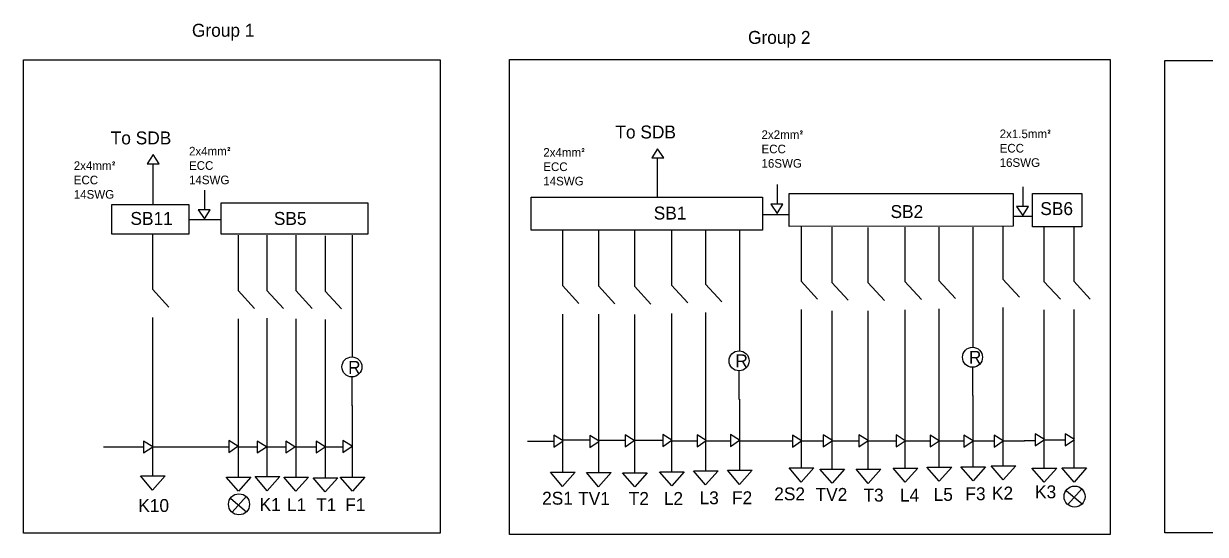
# Model space of a CAD drawing. Header units: inches. Extents: x 833 to 7247, y -1374 to 1597.
# Drawn here: x 1050 to 2694, y -1157 to -445 of the extents above; entities that cross this region are included whole.
import ezdxf

# ---------------------------------------------------------------- set-up
doc = ezdxf.new("R2010")
doc.units = ezdxf.units.IN
doc.header["$MEASUREMENT"] = 0

msp = doc.modelspace()

# ---------------------------------------------------------------- linework, layer by layer
at = {"color": 7}
for p, q in [((1931.69, -619.59), (1923.75, -632.31)), ((1940.42, -632.31), (1931.69, -619.59)), ((1229.54, -627.82), (1221.6, -640.54)), ((1221.6, -640.54), (1238.28, -640.54)), ((1238.28, -640.54), (1229.54, -627.82)), ((1229.54, -696.19), (1229.54, -640.54)), ((1923.75, -632.31), (1940.42, -632.31)), ((1931.69, -687.01), (1931.69, -632.31)), ((2097.74, -669.51), (2097.74, -696.9)), ((2439.83, -672.47), (2439.83, -699.87)), ((1301.05, -677.12), (1301.05, -704.52)), ((1308.99, -704.52), (1292.31, -704.52)), ((1292.31, -704.52), (1301.05, -717.23)), ((1301.05, -717.23), (1308.99, -704.52)), ((2105.68, -696.9), (2089, -696.9)), ((2089, -696.9), (2097.74, -709.62)), ((2097.74, -709.62), (2105.68, -696.9)), ((2447.77, -699.87), (2431.1, -699.87)), ((2431.1, -699.87), (2439.83, -712.59)), ((2439.83, -712.59), (2447.77, -699.87)), ((1279.28, -718.07), (1324.38, -718.07)), ((2077.81, -711.23), (2114.64, -711.23)), ((2426.18, -713.52), (2438.52, -713.52)), ((2438.44, -713.58), (2453.19, -713.58)), ((1228.76, -738.44), (1228.76, -815.34)), ((1799.1, -733.35), (1799.1, -810.25)), ((1849.21, -733.71), (1849.21, -810.6)), ((1899.49, -734.06), (1899.49, -810.96)), ((1950.98, -732.91), (1950.98, -809.38)), ((1998.18, -732.91), (1998.18, -807.99)), ((2045.44, -732.91), (2045.44, -807.76)), ((2131.15, -727.3), (2131.15, -804.19)), ((2174.02, -728.8), (2174.02, -805.69)), ((2224.29, -729.15), (2224.29, -806.04)), ((2275.79, -728.68), (2275.79, -804.47)), ((2322.99, -728.68), (2322.99, -803.08)), ((2370.25, -728.68), (2370.25, -802.85)), ((2412.14, -727.74), (2412.14, -801.22)), ((2469.07, -728.42), (2469.07, -804.32)), ((2510.7, -728.42), (2510.7, -804.06)), ((1348.07, -740.04), (1348.07, -816.94)), ((1388.11, -740.04), (1388.11, -816.94)), ((1428.15, -740.04), (1428.15, -816.94)), ((1468.99, -740.84), (1468.99, -817.74)), ((1506.54, -740.04), (1506.54, -816.94)), ((2131.15, -804.19), (2154.03, -829.13)), ((2275.79, -804.47), (2298.67, -829.41)), ((2322.99, -803.08), (2345.87, -828.02)), ((2370.19, -803.34), (2370.19, -896.26)), ((2412.14, -801.22), (2435.03, -826.16)), ((2469.07, -804.32), (2491.96, -829.26)), ((2510.7, -804.06), (2533.58, -829)), ((1228.76, -815.34), (1251.64, -840.27)), ((1348.07, -816.94), (1370.96, -841.87)), ((1388.11, -816.94), (1410.99, -841.87)), ((1428.15, -816.94), (1451.03, -841.87)), ((1468.99, -817.74), (1491.87, -842.67)), ((1506.57, -816.89), (1506.57, -909.81)), ((1799.1, -810.25), (1821.98, -835.19)), ((1849.21, -810.6), (1872.09, -835.54)), ((1899.49, -810.96), (1922.37, -835.9)), ((1950.98, -809.38), (1973.87, -834.32)), ((1998.18, -807.99), (2021.06, -832.93)), ((2045.38, -808.26), (2045.38, -901.17)), ((2174.02, -805.69), (2196.9, -830.63)), ((2224.29, -806.04), (2247.17, -830.98)), ((1228.76, -854.82), (1228.76, -1075.12)), ((1799.1, -849.74), (1799.1, -1070.03)), ((1849.21, -850.09), (1849.21, -1070.38)), ((1899.49, -850.44), (1899.49, -1070.74)), ((1950.98, -848.87), (1950.98, -1069.16)), ((1998.18, -847.48), (1998.18, -1067.77)), ((2131.15, -843.68), (2131.15, -1063.97)), ((2174.02, -845.18), (2174.02, -1065.47)), ((2224.29, -845.53), (2224.29, -1065.82)), ((2275.79, -843.96), (2275.79, -1064.25)), ((2322.99, -842.56), (2322.99, -1062.86)), ((2412.14, -840.71), (2412.14, -1061)), ((2469.07, -843.81), (2469.07, -1064.1)), ((2510.7, -843.54), (2510.7, -1063.84)), ((1348.07, -856.42), (1348.07, -1076.72)), ((1388.11, -855.62), (1388.11, -1075.92)), ((1428.15, -856.42), (1428.15, -1076.72)), ((1468.99, -857.22), (1468.99, -1077.52)), ((2045.26, -968.61), (2045.26, -928.67)), ((2370.27, -963.18), (2370.27, -923.86)), ((1506.51, -977.34), (1506.51, -937.4)), ((2045.38, -968.11), (2045.38, -1067.38)), ((2370.19, -963.2), (2370.19, -1062.47)), ((1506.57, -977.29), (1506.57, -1076.56)), ((1787.27, -1018.39), (1787.27, -1035.07)), ((1799.99, -1026.34), (1787.27, -1018.39)), ((1837.39, -1018.75), (1837.39, -1035.43)), ((1850.1, -1026.69), (1837.39, -1018.75)), ((1886.42, -1018.03), (1886.42, -1034.7)), ((1899.14, -1025.97), (1886.42, -1018.03)), ((1938.71, -1017.37), (1938.71, -1034.05)), ((1951.43, -1025.32), (1938.71, -1017.37)), ((1986.43, -1018.03), (1986.43, -1034.7)), ((1999.15, -1025.97), (1986.43, -1018.03)), ((2032.84, -1017.37), (2032.84, -1034.05)), ((2045.56, -1025.32), (2032.84, -1017.37)), ((2119.33, -1018.58), (2119.33, -1035.25)), ((2132.04, -1026.52), (2119.33, -1018.58)), ((2162.06, -1018.06), (2162.06, -1034.74)), ((2174.78, -1026), (2162.06, -1018.06)), ((2211.72, -1017.81), (2211.72, -1034.49)), ((2224.44, -1025.75), (2211.72, -1017.81)), ((2263.38, -1018.13), (2263.38, -1034.81)), ((2276.1, -1026.07), (2263.38, -1018.13)), ((2310.65, -1018.18), (2310.65, -1034.86)), ((2323.37, -1026.12), (2310.65, -1018.18)), ((2357.73, -1018.38), (2357.73, -1035.06)), ((2370.45, -1026.32), (2357.73, -1018.38)), ((2399.75, -1018.36), (2399.75, -1035.03)), ((2412.47, -1026.3), (2399.75, -1018.36)), ((2457.12, -1016.69), (2457.12, -1033.37)), ((2469.84, -1024.63), (2457.12, -1016.69)), ((2498.75, -1016.43), (2498.75, -1033.1)), ((2511.47, -1024.37), (2498.75, -1016.43)), ((1160.78, -1034.47), (1216.42, -1034.47)), ((1216.42, -1026.53), (1216.42, -1043.2)), ((1229.14, -1034.47), (1216.42, -1026.53)), ((1216.42, -1043.2), (1229.14, -1034.47)), ((1229.14, -1034.47), (1334.87, -1034.47)), ((1334.87, -1025.73), (1334.87, -1042.41)), ((1347.58, -1033.67), (1334.87, -1025.73)), ((1334.87, -1042.41), (1347.58, -1033.67)), ((1348.38, -1034.47), (1374.61, -1034.47)), ((1374.61, -1026.53), (1374.61, -1043.2)), ((1387.33, -1034.47), (1374.61, -1026.53)), ((1374.61, -1043.2), (1387.33, -1034.47)), ((1388.13, -1034.47), (1387.33, -1034.47)), ((1388.13, -1034.47), (1414.36, -1034.47)), ((1414.36, -1026.53), (1414.36, -1043.2)), ((1427.08, -1034.47), (1414.36, -1026.53)), ((1414.36, -1043.2), (1427.08, -1034.47)), ((1427.08, -1034.47), (1427.08, -1034.47)), ((1427.87, -1034.47), (1427.08, -1034.47)), ((1427.87, -1034.47), (1455.69, -1034.47)), ((1456.49, -1026.53), (1456.49, -1043.2)), ((1469.21, -1034.47), (1456.49, -1026.53)), ((1456.49, -1043.2), (1469.21, -1034.47)), ((1469.21, -1034.47), (1493.85, -1034.47)), ((1493.85, -1025.73), (1493.85, -1042.41)), ((1506.57, -1033.67), (1493.85, -1025.73)), ((1493.85, -1042.41), (1506.57, -1033.67)), ((1787.51, -1027.14), (1750.76, -1027.14)), ((1787.27, -1035.07), (1799.99, -1026.34)), ((1837.4, -1025.56), (1798.75, -1025.56)), ((1837.39, -1035.43), (1850.1, -1026.69)), ((1849.16, -1025.56), (1886.42, -1025.56)), ((1886.42, -1034.7), (1899.14, -1025.97)), ((1899.49, -1025.56), (1938.06, -1025.56)), ((1938.71, -1034.05), (1951.43, -1025.32)), ((1951.13, -1026.22), (1986.43, -1026.22)), ((1986.43, -1034.7), (1999.15, -1025.97)), ((1998.2, -1026.22), (2032.84, -1026.22)), ((2032.84, -1034.05), (2045.56, -1025.32)), ((2045.49, -1026.3), (2119.33, -1026.3)), ((2119.33, -1035.25), (2132.04, -1026.52)), ((2131.15, -1026.3), (2161.84, -1026.3)), ((2162.06, -1034.74), (2174.78, -1026)), ((2174.02, -1026.3), (2211.72, -1026.3)), ((2211.72, -1034.49), (2224.44, -1025.75)), ((2223.65, -1026.3), (2263.38, -1026.3)), ((2263.38, -1034.81), (2276.1, -1026.07)), ((2275.78, -1026.3), (2310.65, -1026.3)), ((2310.65, -1034.86), (2323.37, -1026.12)), ((2322.99, -1026.3), (2357.73, -1026.3)), ((2357.73, -1035.06), (2370.45, -1026.32)), ((2370.19, -1026.3), (2399.75, -1026.3)), ((2399.75, -1035.03), (2412.47, -1026.3)), ((2412.14, -1026.3), (2412.46, -1026.3)), ((2412.23, -1026.13), (2441.94, -1026.13)), ((2441.71, -1025.6), (2457.29, -1025.6)), ((2457.12, -1033.37), (2469.84, -1024.63)), ((2469.21, -1024.96), (2498.92, -1024.96)), ((2498.75, -1033.1), (2511.47, -1024.37)), ((1998.46, -1087.56), (1981.57, -1067.88)), ((1981.88, -1067.88), (2015.98, -1067.88)), ((2015.98, -1067.88), (1998.46, -1087.56)), ((2045.66, -1087.05), (2028.77, -1067.36)), ((2028.77, -1067.36), (2063.18, -1067.36)), ((2063.18, -1067.36), (2045.66, -1087.05)), ((2131.43, -1083.76), (2114.54, -1064.08)), ((2114.85, -1064.08), (2148.95, -1064.08)), ((2148.95, -1064.08), (2131.43, -1083.76)), ((2174.29, -1085.27), (2157.4, -1065.58)), ((2157.71, -1065.58), (2191.81, -1065.58)), ((2191.81, -1065.58), (2174.29, -1085.27)), ((2224.57, -1085.62), (2207.68, -1065.93)), ((2207.99, -1065.93), (2242.08, -1065.93)), ((2242.08, -1065.93), (2224.57, -1085.62)), ((2276.07, -1084.04), (2259.18, -1064.35)), ((2259.49, -1064.35), (2293.58, -1064.35)), ((2293.58, -1064.35), (2276.07, -1084.04)), ((2323.26, -1082.65), (2306.37, -1062.96)), ((2306.69, -1062.96), (2340.78, -1062.96)), ((2340.78, -1062.96), (2323.26, -1082.65)), ((2370.47, -1082.13), (2353.57, -1062.45)), ((2353.57, -1062.45), (2387.98, -1062.45)), ((2387.98, -1062.45), (2370.47, -1082.13)), ((2412.42, -1080.79), (2395.53, -1061.11)), ((2395.84, -1061.11), (2429.94, -1061.11)), ((2429.94, -1061.11), (2412.42, -1080.79)), ((2469.35, -1083.89), (2452.46, -1064.21)), ((2452.77, -1064.21), (2486.87, -1064.21)), ((2486.87, -1064.21), (2469.35, -1083.89)), ((2510.98, -1083.63), (2494.08, -1063.94)), ((2494.4, -1063.94), (2528.49, -1063.94)), ((2528.49, -1063.94), (2510.98, -1083.63)), ((1229.04, -1094.91), (1212.15, -1075.22)), ((1212.46, -1075.22), (1246.55, -1075.22)), ((1246.55, -1075.22), (1229.04, -1094.91)), ((1348.35, -1096.51), (1331.46, -1076.82)), ((1331.77, -1076.82), (1365.87, -1076.82)), ((1365.87, -1076.82), (1348.35, -1096.51)), ((1388.39, -1095.71), (1371.5, -1076.02)), ((1371.81, -1076.02), (1405.91, -1076.02)), ((1405.91, -1076.02), (1388.39, -1095.71)), ((1428.43, -1096.51), (1411.54, -1076.82)), ((1411.85, -1076.82), (1445.94, -1076.82)), ((1445.94, -1076.82), (1428.43, -1096.51)), ((1469.27, -1097.31), (1452.37, -1077.62)), ((1452.69, -1077.62), (1486.78, -1077.62)), ((1486.78, -1077.62), (1469.27, -1097.31)), ((1506.9, -1096.51), (1490.01, -1076.82)), ((1490.32, -1076.82), (1524.42, -1076.82)), ((1524.42, -1076.82), (1506.9, -1096.51)), ((1799.37, -1089.82), (1782.48, -1070.14)), ((1782.8, -1070.14), (1816.89, -1070.14)), ((1816.89, -1070.14), (1799.37, -1089.82)), ((1849.49, -1090.18), (1832.6, -1070.49)), ((1832.91, -1070.49), (1867, -1070.49)), ((1867, -1070.49), (1849.49, -1090.18)), ((1899.76, -1090.53), (1882.87, -1070.84)), ((1883.18, -1070.84), (1917.28, -1070.84)), ((1917.28, -1070.84), (1899.76, -1090.53)), ((1951.26, -1088.95), (1934.37, -1069.27)), ((1934.68, -1069.27), (1968.78, -1069.27)), ((1968.78, -1069.27), (1951.26, -1088.95)), ((2500.66, -1095.94), (2522.12, -1114.21)), ((2522.12, -1092.77), (2502.25, -1115)), ((1338.05, -1106.74), (1359.51, -1125)), ((1359.51, -1103.56), (1339.64, -1125.79))]:
    msp.add_line(p, q, dxfattribs=at)
at = {"color": 5}
for p, q in [((2224.29, -729.15), (2224.29, -729.15)), ((2224.29, -729.15), (2224.29, -729.15)), ((2224.29, -729.15), (2224.29, -729.15)), ((2224.29, -729.15), (2224.29, -729.15)), ((1757.01, -1026.41), (1757.01, -1026.41))]:
    msp.add_line(p, q, dxfattribs=at)
at = {"color": 7}
for points in [[(1049.54, -495.65), (1629.23, -495.65), (1629.23, -1154.67), (1049.54, -1154.67)], [(1725.53, -495.6), (2561.47, -495.6), (2561.47, -1156.53), (1725.53, -1156.53)], [(2637.25, -496.94), (3327.53, -496.94), (3327.53, -1154.36), (2637.25, -1154.36)], [(1755.77, -687.01), (2077.6, -687.01), (2077.6, -732.91), (1755.77, -732.91)], [(2114.64, -681.85), (2426.37, -681.77), (2426.37, -727.65), (2114.64, -727.74)], [(2453.05, -682.07), (2521.98, -682.07), (2521.98, -728.42), (2453.05, -728.42)], [(1172.2, -697.2), (1279.49, -697.2), (1279.49, -738.43), (1172.2, -738.43)], [(1324.6, -694.83), (1528.47, -694.83), (1528.47, -738.47), (1324.6, -738.47)]]:
    msp.add_lwpolyline(points, close=True, dxfattribs=at)
for centre, radius in [((2044.95, -914.88), 13.9), ((2369.76, -909.97), 13.9), ((1506.27, -923.38), 13.9), ((1349.17, -1114.68), 14.65), ((2511.78, -1103.88), 14.65)]:
    msp.add_circle(centre, radius, dxfattribs=at)

# ---------------------------------------------------------------- texts
at = {"color": 7, "attachment_point": 1}
for s, insert, char_height, width in [('Group 1', (1283.7, -445.72), 18, 272.7124), ('Group 2', (2057.39, -455.65), 18, 272.7124), ('To SDB', (1872.87, -587.34), 18, 152.6226), ('To SDB', (1170.72, -595.57), 18, 152.6226), ('2x2mm{\\fISOCPEUR|b0|i0|c0|p34;²}\\PECC\\P16SWG', (2076.19, -594.01), 12, 157.3921), ('2x1.5mm{\\fISOCPEUR|b0|i0|c0|p34;²}\\PECC\\P16SWG', (2407.52, -592.9), 12, 157.3921), ('2x4mm{\\fISOCPEUR|b0|i0|c0|p34;²}\\PECC\\P14SWG', (1279.63, -617.03), 12, 157.3921), ('2x4mm{\\fISOCPEUR|b0|i0|c0|p34;²}\\PECC\\P14SWG', (1772.55, -618.71), 12, 157.3921), ('2x4mm{\\fISOCPEUR|b0|i0|c0|p34;²}\\PECC\\P14SWG', (1119.3, -637.17), 12, 157.3921), ('SB1', (1926.26, -700.18), 18, 120.1249), ('SB2', (2255.67, -698.12), 18, 120.1249), ('SB6', (2464.07, -693.98), 18, 120.1249), ('SB11', (1198.14, -707.7), 18, 83.4655), ('SB5', (1397.67, -707.7), 18, 135.9295), ('R', (2364.62, -901.02), 18, 50.0793), ('R', (1501, -915.11), 18, 50.0793), ('R', (2039.82, -905.94), 18, 50.0793), ('2S1', (1770.94, -1097.17), 18, 129.5702), ('TV1', (1821.05, -1097.53), 18, 129.5702), ('T2', (1891.44, -1097.53), 18, 129.5702), ('L2', (1940.24, -1097.53), 18, 129.5702), ('L3', (1989.98, -1096.59), 18, 129.5702), ('F2', (2035.16, -1096.55), 18, 129.5702), ('2S2', (2093.89, -1091.11), 18, 129.5702), ('TV2', (2151.39, -1091.9), 18, 129.5702), ('T3', (2218.03, -1092.84), 18, 129.5702), ('L4', (2268.7, -1092.84), 18, 129.5702), ('L5', (2315.63, -1091.9), 18, 129.5702), ('F3', (2359.87, -1090.92), 18, 129.5702), ('K2', (2396.8, -1090.02), 18, 129.5702), ('K3', (2456.71, -1088.25), 18, 129.5702), ('K10', (1209.04, -1107.3), 18, 174.0369), ('K1', (1377.79, -1105.94), 18, 129.5702), ('L1', (1415.95, -1106.21), 18, 129.5702), ('T1', (1456.49, -1106.21), 18, 129.5702), ('F1', (1497.03, -1106.21), 18, 129.5702)]:
    msp.add_mtext(s, dxfattribs=dict(at, insert=insert, char_height=char_height, width=width))

doc.saveas('drawing.dxf')
